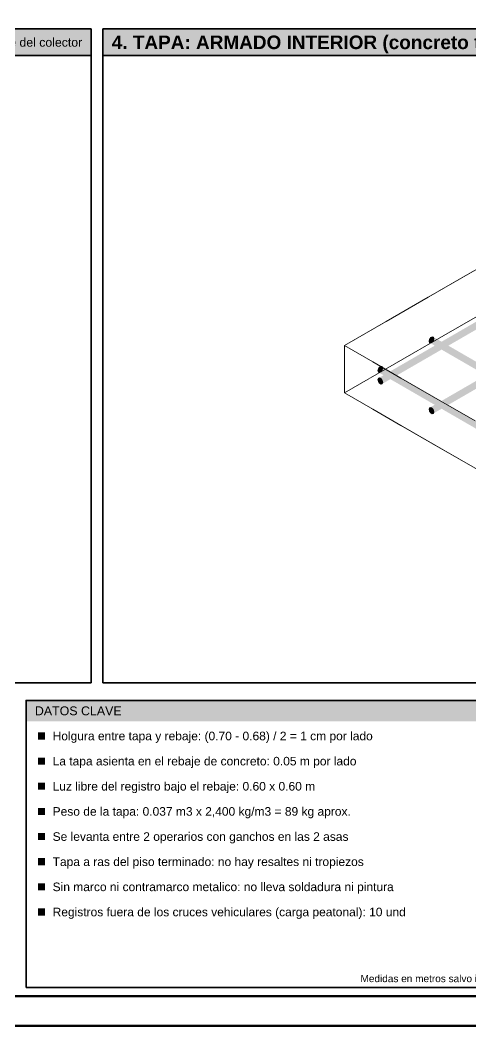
# Model space of a CAD drawing. Header units: metres. Extents: x 0 to 8.41, y 0 to 5.94.
# Drawn here: x 4.02 to 5.545, y 0 to 3.4 of the extents above; entities that cross this region are included whole.
import ezdxf
from ezdxf.enums import TextEntityAlignment as Align

# ---------------------------------------------------------------- set-up
doc = ezdxf.new("R2010")
doc.units = ezdxf.units.M
doc.header["$LTSCALE"] = 0.25
for name, color, linetype, lineweight in [('ISO-3D', 7, 'CONTINUOUS', 13), ('ISO-3D-ARISTAS', 250, 'CONTINUOUS', 13), ('MARCO', 7, 'CONTINUOUS', 50), ('PANEL-FONDO', 5, 'CONTINUOUS', 13), ('TITULOS', 160, 'CONTINUOUS', 35)]:
    doc.layers.add(name, color=color, linetype=linetype, lineweight=lineweight)
for name, color, linetype, lineweight, true_color in [('LLAMADAS-NUM', 30, 'CONTINUOUS', 25, 0xc05014), ('PANEL', 5, 'CONTINUOUS', 35, 0x1f4e79), ('TITULOS-BLANCO', 7, 'CONTINUOUS', 25, 0xffffff)]:
    doc.layers.add(name, color=color, linetype=linetype, lineweight=lineweight, true_color=true_color)
doc.layers.add('TEXTOS', color=7, linetype='CONTINUOUS')
doc.styles.get("Standard").update_dxf_attribs({"font": 'arial.ttf'})
doc.styles.add('TITULOS', font='arialbd.ttf')

msp = doc.modelspace()

# ---------------------------------------------------------------- linework, layer by layer
at = {"layer": 'ISO-3D', "true_color": 0x553624}
for points in [[(5.5606, 2.3755), (5.5622, 2.3802), (5.478, 2.3278), (5.4796, 2.3325)], [(5.5771, 2.366), (5.5755, 2.3613), (5.4945, 2.3183), (5.4929, 2.3136)], [(5.478, 2.3278), (5.4796, 2.3325), (5.3954, 2.2801), (5.397, 2.2848)], [(5.4945, 2.3183), (5.4929, 2.3136), (5.4119, 2.2706), (5.4103, 2.2659)], [(5.3954, 2.2801), (5.397, 2.2848), (5.3128, 2.2325), (5.3144, 2.2371)], [(5.4119, 2.2706), (5.4103, 2.2659), (5.3293, 2.2229), (5.3277, 2.2182)], [(5.3128, 2.2325), (5.3144, 2.2371), (5.2302, 2.1848), (5.2318, 2.1895)], [(5.3293, 2.2229), (5.3277, 2.2182), (5.2467, 2.1752), (5.2451, 2.1705)], [(5.5686, 2.1801), (5.5702, 2.1848), (5.486, 2.1325), (5.4876, 2.1371)], [(5.5851, 2.1706), (5.5835, 2.1659), (5.5025, 2.1229), (5.5009, 2.1182)], [(5.486, 2.1325), (5.4876, 2.1371), (5.4034, 2.0848), (5.405, 2.0895)], [(5.5025, 2.1229), (5.5009, 2.1182), (5.4199, 2.0752), (5.4183, 2.0705)]]:
    msp.add_solid(points, dxfattribs=at)
at = {"layer": 'ISO-3D', "true_color": 0x67422b}
for points in [[(5.5622, 2.3802), (5.5663, 2.3813), (5.4796, 2.3325), (5.4837, 2.3336)], [(5.5755, 2.3613), (5.5714, 2.3602), (5.4929, 2.3136), (5.4888, 2.3125)], [(5.4796, 2.3325), (5.4837, 2.3336), (5.397, 2.2848), (5.4011, 2.2859)], [(5.4929, 2.3136), (5.4888, 2.3125), (5.4103, 2.2659), (5.4062, 2.2649)], [(5.397, 2.2848), (5.4011, 2.2859), (5.3144, 2.2371), (5.3185, 2.2382)], [(5.4103, 2.2659), (5.4062, 2.2649), (5.3277, 2.2182), (5.3236, 2.2172)], [(5.3144, 2.2371), (5.3185, 2.2382), (5.2318, 2.1895), (5.2359, 2.1905)], [(5.3277, 2.2182), (5.3236, 2.2172), (5.2451, 2.1705), (5.241, 2.1695)], [(5.5702, 2.1848), (5.5743, 2.1859), (5.4876, 2.1371), (5.4917, 2.1382)], [(5.5835, 2.1659), (5.5794, 2.1649), (5.5009, 2.1182), (5.4968, 2.1172)], [(5.4876, 2.1371), (5.4917, 2.1382), (5.405, 2.0895), (5.4091, 2.0905)], [(5.5009, 2.1182), (5.4968, 2.1172), (5.4183, 2.0705), (5.4142, 2.0695)]]:
    msp.add_solid(points, dxfattribs=at)
at = {"layer": 'ISO-3D', "true_color": 0x7c4f34}
for points in [[(5.5663, 2.3813), (5.5714, 2.3784), (5.4837, 2.3336), (5.4888, 2.3307)], [(5.5714, 2.3602), (5.5663, 2.3632), (5.4888, 2.3125), (5.4837, 2.3155)], [(5.4837, 2.3336), (5.4888, 2.3307), (5.4011, 2.2859), (5.4062, 2.283)], [(5.4888, 2.3125), (5.4837, 2.3155), (5.4062, 2.2649), (5.4011, 2.2678)], [(5.4968, 2.2819), (5.4917, 2.2789), (5.4142, 2.3296), (5.4091, 2.3266)], [(5.4011, 2.2859), (5.4062, 2.283), (5.3185, 2.2382), (5.3236, 2.2353)], [(5.4917, 2.2608), (5.4968, 2.2638), (5.4091, 2.3085), (5.4142, 2.3115)], [(5.5794, 2.2342), (5.5743, 2.2313), (5.4968, 2.2819), (5.4917, 2.2789)], [(5.4062, 2.2649), (5.4011, 2.2678), (5.3236, 2.2172), (5.3185, 2.2201)], [(5.5743, 2.2131), (5.5794, 2.2161), (5.4917, 2.2608), (5.4968, 2.2638)], [(5.3185, 2.2382), (5.3236, 2.2353), (5.2359, 2.1905), (5.241, 2.1876)], [(5.3236, 2.1819), (5.3185, 2.1789), (5.241, 2.2296), (5.2359, 2.2266)], [(5.3236, 2.2172), (5.3185, 2.2201), (5.241, 2.1695), (5.2359, 2.1724)], [(5.3185, 2.1608), (5.3236, 2.1638), (5.2359, 2.2085), (5.241, 2.2115)], [(5.4062, 2.1342), (5.4011, 2.1313), (5.3236, 2.1819), (5.3185, 2.1789)], [(5.5743, 2.1859), (5.5794, 2.183), (5.4917, 2.1382), (5.4968, 2.1353)], [(5.4011, 2.1131), (5.4062, 2.1161), (5.3185, 2.1608), (5.3236, 2.1638)], [(5.5794, 2.1649), (5.5743, 2.1678), (5.4968, 2.1172), (5.4917, 2.1201)], [(5.4888, 2.0865), (5.4837, 2.0836), (5.4062, 2.1342), (5.4011, 2.1313)], [(5.4837, 2.0654), (5.4888, 2.0684), (5.4011, 2.1131), (5.4062, 2.1161)], [(5.4917, 2.1382), (5.4968, 2.1353), (5.4091, 2.0905), (5.4142, 2.0876)], [(5.4968, 2.1172), (5.4917, 2.1201), (5.4142, 2.0695), (5.4091, 2.0724)], [(5.5714, 2.0388), (5.5663, 2.0359), (5.4888, 2.0865), (5.4837, 2.0836)], [(5.5663, 2.0178), (5.5714, 2.0207), (5.4837, 2.0654), (5.4888, 2.0684)]]:
    msp.add_solid(points, dxfattribs=at)
at = {"layer": 'ISO-3D', "true_color": 0x70472f}
for points in [[(5.5622, 2.369), (5.5606, 2.3755), (5.4796, 2.3213), (5.478, 2.3278)], [(5.5755, 2.3725), (5.5771, 2.366), (5.4929, 2.3248), (5.4945, 2.3183)], [(5.4796, 2.3213), (5.478, 2.3278), (5.397, 2.2736), (5.3954, 2.2801)], [(5.4929, 2.3248), (5.4945, 2.3183), (5.4103, 2.2771), (5.4119, 2.2706)], [(5.397, 2.2736), (5.3954, 2.2801), (5.3144, 2.2259), (5.3128, 2.2325)], [(5.4103, 2.2771), (5.4119, 2.2706), (5.3277, 2.2294), (5.3293, 2.2229)], [(5.3144, 2.2259), (5.3128, 2.2325), (5.2318, 2.1783), (5.2302, 2.1848)], [(5.3277, 2.2294), (5.3293, 2.2229), (5.2451, 2.1817), (5.2467, 2.1752)], [(5.5702, 2.1736), (5.5686, 2.1801), (5.4876, 2.1259), (5.486, 2.1325)], [(5.5835, 2.1771), (5.5851, 2.1706), (5.5009, 2.1294), (5.5025, 2.1229)], [(5.4876, 2.1259), (5.486, 2.1325), (5.405, 2.0783), (5.4034, 2.0848)], [(5.5009, 2.1294), (5.5025, 2.1229), (5.4183, 2.0817), (5.4199, 2.0752)]]:
    msp.add_solid(points, dxfattribs=at)
at = {"layer": 'ISO-3D', "true_color": 0x7f5135}
for points in [[(5.5663, 2.3632), (5.5622, 2.369), (5.4837, 2.3155), (5.4796, 2.3213)], [(5.5714, 2.3784), (5.5755, 2.3725), (5.4888, 2.3307), (5.4929, 2.3248)], [(5.4837, 2.3155), (5.4796, 2.3213), (5.4011, 2.2678), (5.397, 2.2736)], [(5.4888, 2.3307), (5.4929, 2.3248), (5.4062, 2.283), (5.4103, 2.2771)], [(5.4062, 2.283), (5.4103, 2.2771), (5.3236, 2.2353), (5.3277, 2.2294)], [(5.4011, 2.2678), (5.397, 2.2736), (5.3185, 2.2201), (5.3144, 2.2259)], [(5.3185, 2.2201), (5.3144, 2.2259), (5.2359, 2.1724), (5.2318, 2.1783)], [(5.3236, 2.2353), (5.3277, 2.2294), (5.241, 2.1876), (5.2451, 2.1817)], [(5.5794, 2.183), (5.5835, 2.1771), (5.4968, 2.1353), (5.5009, 2.1294)], [(5.5743, 2.1678), (5.5702, 2.1736), (5.4917, 2.1201), (5.4876, 2.1259)], [(5.4917, 2.1201), (5.4876, 2.1259), (5.4091, 2.0724), (5.405, 2.0783)], [(5.4968, 2.1353), (5.5009, 2.1294), (5.4142, 2.0876), (5.4183, 2.0817)]]:
    msp.add_solid(points, dxfattribs=at)
at = {"layer": 'ISO-3D', "true_color": 0x643f2a}
for points in [[(5.4117, 2.3191), (5.405, 2.3208), (5.4034, 2.3143)], [(5.4117, 2.3191), (5.4034, 2.3143), (5.405, 2.3096)], [(5.4117, 2.3191), (5.4091, 2.3266), (5.405, 2.3208)], [(5.4117, 2.3191), (5.405, 2.3096), (5.4091, 2.3085)], [(5.4117, 2.3191), (5.4142, 2.3296), (5.4091, 2.3266)], [(5.4117, 2.3191), (5.4091, 2.3085), (5.4142, 2.3115)], [(5.4117, 2.3191), (5.4183, 2.3285), (5.4142, 2.3296)], [(5.4117, 2.3191), (5.4199, 2.3238), (5.4183, 2.3285)], [(5.4117, 2.3191), (5.4183, 2.3173), (5.4199, 2.3238)], [(5.4117, 2.3191), (5.4142, 2.3115), (5.4183, 2.3173)], [(5.2384, 2.2191), (5.2318, 2.2208), (5.2302, 2.2143)], [(5.2384, 2.2191), (5.2302, 2.2143), (5.2318, 2.2096)], [(5.2384, 2.2191), (5.2359, 2.2266), (5.2318, 2.2208)], [(5.2384, 2.2191), (5.2318, 2.2096), (5.2359, 2.2085)], [(5.2384, 2.2191), (5.241, 2.2296), (5.2359, 2.2266)], [(5.2384, 2.2191), (5.2359, 2.2085), (5.241, 2.2115)], [(5.2384, 2.2191), (5.2451, 2.2285), (5.241, 2.2296)], [(5.2384, 2.2191), (5.2467, 2.2238), (5.2451, 2.2285)], [(5.2384, 2.2191), (5.2451, 2.2173), (5.2467, 2.2238)], [(5.2384, 2.2191), (5.241, 2.2115), (5.2451, 2.2173)]]:
    msp.add_solid(points, dxfattribs=at)
at = {"layer": 'ISO-3D', "true_color": 0x7b4f34}
for points in [[(5.4876, 2.2731), (5.486, 2.2666), (5.405, 2.3208), (5.4034, 2.3143)], [(5.5009, 2.2696), (5.5025, 2.2761), (5.4183, 2.3173), (5.4199, 2.3238)], [(5.5702, 2.2254), (5.5686, 2.2189), (5.4876, 2.2731), (5.486, 2.2666)], [(5.5835, 2.2219), (5.5851, 2.2284), (5.5009, 2.2696), (5.5025, 2.2761)], [(5.3144, 2.1731), (5.3128, 2.1666), (5.2318, 2.2208), (5.2302, 2.2143)], [(5.3277, 2.1696), (5.3293, 2.1761), (5.2451, 2.2173), (5.2467, 2.2238)], [(5.4103, 2.1219), (5.4119, 2.1284), (5.3277, 2.1696), (5.3293, 2.1761)], [(5.397, 2.1254), (5.3954, 2.1189), (5.3144, 2.1731), (5.3128, 2.1666)], [(5.4796, 2.0777), (5.478, 2.0712), (5.397, 2.1254), (5.3954, 2.1189)], [(5.4929, 2.0742), (5.4945, 2.0807), (5.4103, 2.1219), (5.4119, 2.1284)], [(5.5622, 2.03), (5.5606, 2.0235), (5.4796, 2.0777), (5.478, 2.0712)], [(5.5755, 2.0265), (5.5771, 2.033), (5.4929, 2.0742), (5.4945, 2.0807)]]:
    msp.add_solid(points, dxfattribs=at)
at = {"layer": 'ISO-3D', "true_color": 0x603d28}
for points in [[(5.486, 2.2666), (5.4876, 2.2619), (5.4034, 2.3143), (5.405, 2.3096)], [(5.5009, 2.2808), (5.4968, 2.2819), (5.4183, 2.3285), (5.4142, 2.3296)], [(5.5025, 2.2761), (5.5009, 2.2808), (5.4199, 2.3238), (5.4183, 2.3285)], [(5.4876, 2.2619), (5.4917, 2.2608), (5.405, 2.3096), (5.4091, 2.3085)], [(5.5835, 2.2331), (5.5794, 2.2342), (5.5009, 2.2808), (5.4968, 2.2819)], [(5.5851, 2.2284), (5.5835, 2.2331), (5.5025, 2.2761), (5.5009, 2.2808)], [(5.5686, 2.2189), (5.5702, 2.2142), (5.486, 2.2666), (5.4876, 2.2619)], [(5.5702, 2.2142), (5.5743, 2.2131), (5.4876, 2.2619), (5.4917, 2.2608)], [(5.3128, 2.1666), (5.3144, 2.1619), (5.2302, 2.2143), (5.2318, 2.2096)], [(5.3277, 2.1808), (5.3236, 2.1819), (5.2451, 2.2285), (5.241, 2.2296)], [(5.3293, 2.1761), (5.3277, 2.1808), (5.2467, 2.2238), (5.2451, 2.2285)], [(5.3144, 2.1619), (5.3185, 2.1608), (5.2318, 2.2096), (5.2359, 2.2085)], [(5.4103, 2.1331), (5.4062, 2.1342), (5.3277, 2.1808), (5.3236, 2.1819)], [(5.4119, 2.1284), (5.4103, 2.1331), (5.3293, 2.1761), (5.3277, 2.1808)], [(5.3954, 2.1189), (5.397, 2.1142), (5.3128, 2.1666), (5.3144, 2.1619)], [(5.397, 2.1142), (5.4011, 2.1131), (5.3144, 2.1619), (5.3185, 2.1608)], [(5.478, 2.0712), (5.4796, 2.0665), (5.3954, 2.1189), (5.397, 2.1142)], [(5.4796, 2.0665), (5.4837, 2.0654), (5.397, 2.1142), (5.4011, 2.1131)], [(5.4929, 2.0854), (5.4888, 2.0865), (5.4103, 2.1331), (5.4062, 2.1342)], [(5.4945, 2.0807), (5.4929, 2.0854), (5.4119, 2.1284), (5.4103, 2.1331)], [(5.5755, 2.0377), (5.5714, 2.0388), (5.4929, 2.0854), (5.4888, 2.0865)], [(5.5771, 2.033), (5.5755, 2.0377), (5.4945, 2.0807), (5.4929, 2.0854)], [(5.5606, 2.0235), (5.5622, 2.0188), (5.478, 2.0712), (5.4796, 2.0665)], [(5.5622, 2.0188), (5.5663, 2.0178), (5.4796, 2.0665), (5.4837, 2.0654)]]:
    msp.add_solid(points, dxfattribs=at)
at = {"layer": 'ISO-3D', "true_color": 0x865538}
for points in [[(5.4917, 2.2789), (5.4876, 2.2731), (5.4091, 2.3266), (5.405, 2.3208)], [(5.4968, 2.2638), (5.5009, 2.2696), (5.4142, 2.3115), (5.4183, 2.3173)], [(5.5743, 2.2313), (5.5702, 2.2254), (5.4917, 2.2789), (5.4876, 2.2731)], [(5.5794, 2.2161), (5.5835, 2.2219), (5.4968, 2.2638), (5.5009, 2.2696)], [(5.3185, 2.1789), (5.3144, 2.1731), (5.2359, 2.2266), (5.2318, 2.2208)], [(5.3236, 2.1638), (5.3277, 2.1696), (5.241, 2.2115), (5.2451, 2.2173)], [(5.4011, 2.1313), (5.397, 2.1254), (5.3185, 2.1789), (5.3144, 2.1731)], [(5.4062, 2.1161), (5.4103, 2.1219), (5.3236, 2.1638), (5.3277, 2.1696)], [(5.4837, 2.0836), (5.4796, 2.0777), (5.4011, 2.1313), (5.397, 2.1254)], [(5.4888, 2.0684), (5.4929, 2.0742), (5.4062, 2.1161), (5.4103, 2.1219)], [(5.5663, 2.0359), (5.5622, 2.03), (5.4837, 2.0836), (5.4796, 2.0777)], [(5.5714, 2.0207), (5.5755, 2.0265), (5.4888, 2.0684), (5.4929, 2.0742)]]:
    msp.add_solid(points, dxfattribs=at)
at = {"layer": 'ISO-3D', "true_color": 0x6f472f}
for points in [[(5.2384, 2.18), (5.2302, 2.1848), (5.2318, 2.1895)], [(5.2384, 2.18), (5.2318, 2.1783), (5.2302, 2.1848)], [(5.2384, 2.18), (5.2318, 2.1895), (5.2359, 2.1905)], [(5.2384, 2.18), (5.2359, 2.1724), (5.2318, 2.1783)], [(5.2384, 2.18), (5.2359, 2.1905), (5.241, 2.1876)], [(5.2384, 2.18), (5.241, 2.1695), (5.2359, 2.1724)], [(5.2384, 2.18), (5.241, 2.1876), (5.2451, 2.1817)], [(5.2384, 2.18), (5.2451, 2.1817), (5.2467, 2.1752)], [(5.2384, 2.18), (5.2451, 2.1705), (5.241, 2.1695)], [(5.2384, 2.18), (5.2467, 2.1752), (5.2451, 2.1705)], [(5.4117, 2.08), (5.4034, 2.0848), (5.405, 2.0895)], [(5.4117, 2.08), (5.405, 2.0783), (5.4034, 2.0848)], [(5.4117, 2.08), (5.405, 2.0895), (5.4091, 2.0905)], [(5.4117, 2.08), (5.4091, 2.0724), (5.405, 2.0783)], [(5.4117, 2.08), (5.4091, 2.0905), (5.4142, 2.0876)], [(5.4117, 2.08), (5.4142, 2.0695), (5.4091, 2.0724)], [(5.4117, 2.08), (5.4142, 2.0876), (5.4183, 2.0817)], [(5.4117, 2.08), (5.4183, 2.0817), (5.4199, 2.0752)], [(5.4117, 2.08), (5.4183, 2.0705), (5.4142, 2.0695)], [(5.4117, 2.08), (5.4199, 2.0752), (5.4183, 2.0705)]]:
    msp.add_solid(points, dxfattribs=at)
at = {"layer": 'ISO-3D-ARISTAS', "color": 250}
for p, q in [((5.5416, 2.545), (5.7061, 2.64)), ((5.4537, 2.4943), (5.622, 2.5914)), ((5.4001, 2.4633), (5.5416, 2.545)), ((5.2855, 2.3971), (5.4537, 2.4943)), ((5.2587, 2.3817), (5.4001, 2.4633)), ((5.622, 2.4314), (5.4537, 2.3343)), ((5.4537, 2.3343), (5.622, 2.4314)), ((5.1172, 2.3), (5.2855, 2.3971)), ((5.1172, 2.3), (5.2587, 2.3817)), ((5.4537, 2.3343), (5.2855, 2.2371)), ((5.2855, 2.2371), (5.4537, 2.3343)), ((5.405, 2.3208), (5.4034, 2.3143)), ((5.4034, 2.3143), (5.405, 2.3208)), ((5.4034, 2.3143), (5.405, 2.3096)), ((5.405, 2.3096), (5.4034, 2.3143)), ((5.4091, 2.3266), (5.405, 2.3208)), ((5.405, 2.3208), (5.4091, 2.3266)), ((5.4142, 2.3296), (5.4091, 2.3266)), ((5.4091, 2.3266), (5.4142, 2.3296)), ((5.4183, 2.3285), (5.4142, 2.3296)), ((5.4142, 2.3296), (5.4183, 2.3285)), ((5.4142, 2.3115), (5.4183, 2.3173)), ((5.4183, 2.3173), (5.4142, 2.3115)), ((5.4199, 2.3238), (5.4183, 2.3285)), ((5.4183, 2.3285), (5.4199, 2.3238)), ((5.4183, 2.3173), (5.4199, 2.3238)), ((5.4199, 2.3238), (5.4183, 2.3173)), ((5.1172, 2.24), (5.1172, 2.3)), ((5.2125, 2.245), (5.1172, 2.3)), ((5.1172, 2.24), (5.1172, 2.3)), ((5.1172, 2.3), (5.2125, 2.245)), ((5.405, 2.3096), (5.4091, 2.3085)), ((5.4091, 2.3085), (5.405, 2.3096)), ((5.4091, 2.3085), (5.4142, 2.3115)), ((5.4142, 2.3115), (5.4091, 2.3085)), ((5.3077, 2.19), (5.2125, 2.245)), ((5.2125, 2.245), (5.3077, 2.19)), ((5.1172, 2.14), (5.1172, 2.24)), ((5.1172, 2.14), (5.1172, 2.24)), ((5.2855, 2.2371), (5.1172, 2.14)), ((5.1172, 2.14), (5.2855, 2.2371)), ((5.2318, 2.2208), (5.2302, 2.2143)), ((5.2302, 2.2143), (5.2318, 2.2208)), ((5.2302, 2.2143), (5.2318, 2.2096)), ((5.2318, 2.2096), (5.2302, 2.2143)), ((5.2359, 2.2266), (5.2318, 2.2208)), ((5.2318, 2.2208), (5.2359, 2.2266)), ((5.241, 2.2296), (5.2359, 2.2266)), ((5.2359, 2.2266), (5.241, 2.2296)), ((5.2359, 2.2085), (5.241, 2.2115)), ((5.241, 2.2115), (5.2359, 2.2085)), ((5.2451, 2.2285), (5.241, 2.2296)), ((5.241, 2.2296), (5.2451, 2.2285)), ((5.241, 2.2115), (5.2451, 2.2173)), ((5.2451, 2.2173), (5.241, 2.2115)), ((5.2467, 2.2238), (5.2451, 2.2285)), ((5.2451, 2.2285), (5.2467, 2.2238)), ((5.2451, 2.2173), (5.2467, 2.2238)), ((5.2467, 2.2238), (5.2451, 2.2173)), ((5.2318, 2.1895), (5.2302, 2.1848)), ((5.2302, 2.1848), (5.2318, 2.1895)), ((5.2302, 2.1848), (5.2318, 2.1783)), ((5.2318, 2.1783), (5.2302, 2.1848)), ((5.2318, 2.2096), (5.2359, 2.2085)), ((5.2359, 2.2085), (5.2318, 2.2096)), ((5.2359, 2.1905), (5.2318, 2.1895)), ((5.2318, 2.1895), (5.2359, 2.1905)), ((5.2318, 2.1783), (5.2359, 2.1724)), ((5.2359, 2.1724), (5.2318, 2.1783)), ((5.241, 2.1876), (5.2359, 2.1905)), ((5.2359, 2.1905), (5.241, 2.1876)), ((5.2451, 2.1817), (5.241, 2.1876)), ((5.241, 2.1876), (5.2451, 2.1817)), ((5.2467, 2.1752), (5.2451, 2.1817)), ((5.2451, 2.1817), (5.2467, 2.1752)), ((5.4117, 2.13), (5.3077, 2.19)), ((5.3077, 2.19), (5.4117, 2.13)), ((5.2359, 2.1724), (5.241, 2.1695)), ((5.241, 2.1695), (5.2359, 2.1724)), ((5.241, 2.1695), (5.2451, 2.1705)), ((5.2451, 2.1705), (5.241, 2.1695)), ((5.2451, 2.1705), (5.2467, 2.1752)), ((5.2467, 2.1752), (5.2451, 2.1705)), ((5.2855, 2.0429), (5.1172, 2.14)), ((5.2125, 2.085), (5.1172, 2.14)), ((5.5589, 2.045), (5.4117, 2.13)), ((5.4117, 2.13), (5.5589, 2.045)), ((5.3077, 2.03), (5.2125, 2.085)), ((5.405, 2.0895), (5.4034, 2.0848)), ((5.4034, 2.0848), (5.405, 2.0895)), ((5.4034, 2.0848), (5.405, 2.0783)), ((5.405, 2.0783), (5.4034, 2.0848)), ((5.4091, 2.0905), (5.405, 2.0895)), ((5.405, 2.0895), (5.4091, 2.0905)), ((5.405, 2.0783), (5.4091, 2.0724)), ((5.4091, 2.0724), (5.405, 2.0783)), ((5.4142, 2.0876), (5.4091, 2.0905)), ((5.4091, 2.0905), (5.4142, 2.0876)), ((5.4183, 2.0817), (5.4142, 2.0876)), ((5.4142, 2.0876), (5.4183, 2.0817)), ((5.4199, 2.0752), (5.4183, 2.0817)), ((5.4183, 2.0817), (5.4199, 2.0752)), ((5.4183, 2.0705), (5.4199, 2.0752)), ((5.4199, 2.0752), (5.4183, 2.0705)), ((5.4537, 1.9457), (5.2855, 2.0429)), ((5.4091, 2.0724), (5.4142, 2.0695)), ((5.4142, 2.0695), (5.4091, 2.0724)), ((5.4142, 2.0695), (5.4183, 2.0705)), ((5.4183, 2.0705), (5.4142, 2.0695)), ((5.4117, 1.97), (5.3077, 2.03)), ((5.5589, 1.885), (5.4117, 1.97)), ((5.622, 1.8486), (5.4537, 1.9457))]:
    msp.add_line(p, q, dxfattribs=at)
at = {"layer": 'LLAMADAS-NUM', "true_color": 0xc05014}
for points in [[(4.08, 0.968), (4.104, 0.968), (4.08, 0.992), (4.104, 0.992)], [(4.08, 0.883), (4.104, 0.883), (4.08, 0.907), (4.104, 0.907)], [(4.08, 0.798), (4.104, 0.798), (4.08, 0.822), (4.104, 0.822)], [(4.08, 0.713), (4.104, 0.713), (4.08, 0.737), (4.104, 0.737)], [(4.08, 0.628), (4.104, 0.628), (4.08, 0.652), (4.104, 0.652)], [(4.08, 0.543), (4.104, 0.543), (4.08, 0.567), (4.104, 0.567)], [(4.08, 0.458), (4.104, 0.458), (4.08, 0.482), (4.104, 0.482)], [(4.08, 0.373), (4.104, 0.373), (4.08, 0.397), (4.104, 0.397)]]:
    msp.add_solid(points, dxfattribs=at)
at = {"layer": 'MARCO'}
msp.add_lwpolyline([(0, 0), (8.41, 0), (8.41, 5.94), (0, 5.94)], close=True, dxfattribs=at)
at = {"layer": 'MARCO', "const_width": 0.008}
msp.add_lwpolyline([(0.25, 0.1), (8.31, 0.1), (8.31, 5.84), (0.25, 5.84)], close=True, dxfattribs=at)
at = {"layer": 'PANEL'}
for p, q in [((0.27, 3.28), (4.26, 3.28)), ((4.3, 3.28), (8.29, 3.28))]:
    msp.add_line(p, q, dxfattribs=at)
for points in [[(0.27, 1.16), (4.26, 1.16), (4.26, 3.37), (0.27, 3.37)], [(4.3, 1.16), (8.29, 1.16), (8.29, 3.37), (4.3, 3.37)], [(4.04, 0.13), (6.42, 0.13), (6.42, 1.1), (4.04, 1.1)]]:
    msp.add_lwpolyline(points, close=True, dxfattribs=at)
at = {"layer": 'PANEL-FONDO', "true_color": 0xebf1f8}
for points in [[(0.27, 3.28), (4.26, 3.28), (0.27, 3.37), (4.26, 3.37)], [(4.3, 3.28), (8.29, 3.28), (4.3, 3.37), (8.29, 3.37)]]:
    msp.add_solid(points, dxfattribs=at)
at = {"layer": 'PANEL-FONDO', "true_color": 0x1f4e79}
msp.add_solid([(4.04, 1.03), (6.42, 1.03), (4.04, 1.1), (6.42, 1.1)], dxfattribs=at)

# ---------------------------------------------------------------- texts
at = {"layer": 'TEXTOS'}
for s, height, p in [('ESC. 1/5 - corte por el eje del colector', 0.0297, (4.23, 3.325)), ('Medidas en metros salvo indicacion. Ref.: lamina DP-06B y metrado del colector.', 0.0243, (6.39, 0.16))]:
    msp.add_text(s, height=height, dxfattribs=at).set_placement(p, align=Align.MIDDLE_RIGHT)
for s, p in [('Holgura entre tapa y rebaje: (0.70 - 0.68) / 2 = 1 cm por lado', (4.13, 0.98)), ('La tapa asienta en el rebaje de concreto: 0.05 m por lado', (4.13, 0.895)), ('Luz libre del registro bajo el rebaje: 0.60 x 0.60 m', (4.13, 0.81)), ('Peso de la tapa: 0.037 m3 x 2,400 kg/m3 = 89 kg aprox.', (4.13, 0.725)), ('Se levanta entre 2 operarios con ganchos en las 2 asas', (4.13, 0.64)), ('Tapa a ras del piso terminado: no hay resaltes ni tropiezos', (4.13, 0.555)), ('Sin marco ni contramarco metalico: no lleva soldadura ni pintura', (4.13, 0.47)), ('Registros fuera de los cruces vehiculares (carga peatonal): 10 und', (4.13, 0.385))]:
    msp.add_text(s, height=0.029025, dxfattribs=at).set_placement(p, align=Align.MIDDLE_LEFT)
at = {"layer": 'TITULOS', "style": 'TITULOS'}
msp.add_text('4. TAPA: ARMADO INTERIOR (concreto transparente)', height=0.0459, dxfattribs=at).set_placement((4.33, 3.325), align=Align.MIDDLE_LEFT)
at = {"layer": 'TITULOS-BLANCO'}
msp.add_text('DATOS CLAVE', height=0.03, dxfattribs=at).set_placement((4.07, 1.065), align=Align.MIDDLE_LEFT)

doc.saveas('drawing.dxf')
